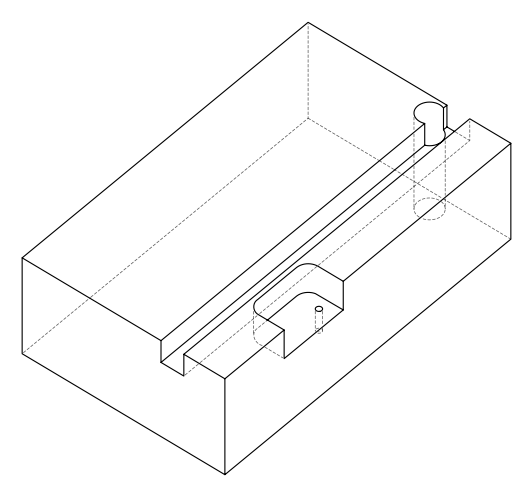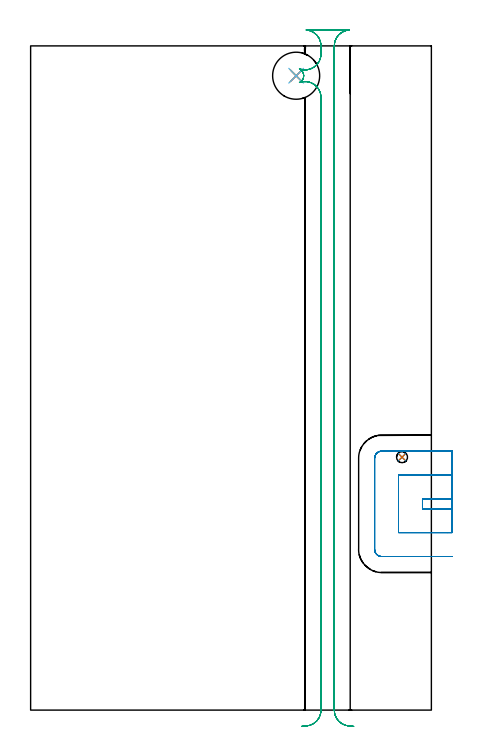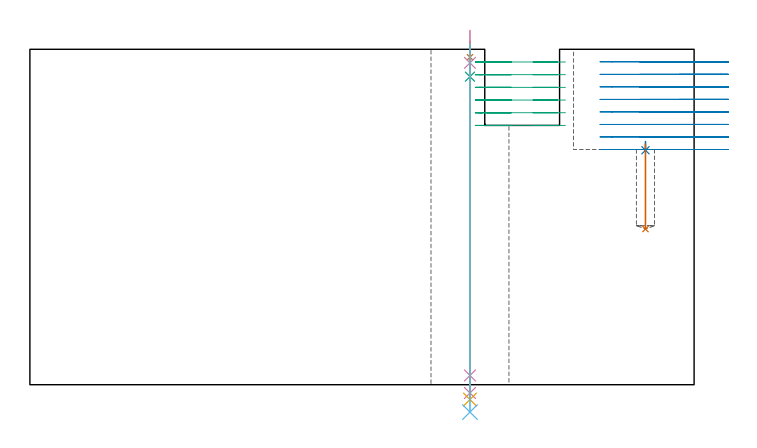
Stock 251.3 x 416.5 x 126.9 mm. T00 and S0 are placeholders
(PLAN: 9 operations, 6 tool changes, 21 min)
(1 SPOT_DRILL | STEP1HOLE | NXT0321_9005460120000 | 0.05 min | 182 mm3)
(2 SPOT_DRILL_1 | STEP1POCKET | NXT0321_9005460120000 | 0.04 min | 4150 mm3)
(3 DRILL_BLIND_HOLE_INTO_CENTER | STEP1HOLE | NXT0301_040 | 0.05 min | 271 mm3)
(4 GUN_DRILL_THROUGH_HOLE | STEP1HOLE | UGT0307_003 | 0.62 min | 4481 mm3)
(5 SPADE_DRILL_TO_ENLARGE_THROUGH_HOLE | STEP1HOLE | UGT0306_009 | 0.54 min | 29122 mm3)
(6 DRILL_TO_ENLARGE_THROUGH_HOLE | STEP1HOLE | UGT0301_394 | 0.56 min | 52609 mm3)
(7 DRILL_BLIND_HOLE_INTO_CENTER_1 | STEP1POCKET | NXT0301_040 | 0.14 min | 1104 mm3)
(8 MILL_SLOT | SLOT_PARTIAL_RECTANGULAR | UGT0201_094 | Follow Part, ap 5, ae 75% | 7.53 min | 141228 mm3)
(9 MILL_RECTANGULAR_SLOT | SLOT_RECTANGULAR | UGT0201_094 | Follow Part, ap 5, ae 75% | 11.47 min | 334280 mm3)
(TOOL NXT0321_9005460120000 | NC Spot Drill, 142deg, 12mm, Carbide, Uncoated | D12 PA142 FL30 Z2)
(TOOL NXT0301_040 | Carbide Drill 6.9mm [860.1-0690-035A1-MM 2214] | D6.9 PA140 FL53 Z2)
(TOOL UGT0307_003 | Gun Drill 7 mm | D7 PA130 FL24 Z1)
(TOOL UGT0306_009 | Spade Drill 18.5mm | D18.5 PA132 FL10 Z2)
(TOOL UGT0301_394 | Twist Drill 29.5 mm | D29.5 PA118 FL165 Z2)
(TOOL UGT0201_094 | End mill 20 mm | D20 FL38 Z4)
(OP 1 SPOT_DRILL)
G17 G21 G94 G90
T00 M6
G54
G17 G0 G90 X166.5 Y397.8 S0 M3
G43 Z136.9 H0
G94 G81 G98 Z123.9 F250. R129.9
G80
M5
M2
(OP 2 SPOT_DRILL_1)
G17 G21 G94 G90
T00 M6
G54
G17 G0 G90 X232.9 Y158.6 S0 M3
G43 Z136.9 H0
G94 G81 G98 Z88.703 F250. R92.
G80
M5
M2
(OP 3 DRILL_BLIND_HOLE_INTO_CENTER)
G17 G21 G94 G90
T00 M6
G54
G17 G0 G90 X166.5 Y397.8 S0 M3
G43 Z136.9 H1
G94 G81 G98 Z116.55 F250. R128.9
G80
M5
M2
(OP 4 GUN_DRILL_THROUGH_HOLE)
G17 G21 G94 G90
T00 M6
G54
G17 G0 G90 X166.5 Y397.8 M8
G43 Z136.9 H0
Z133.98
S716 M3
G94 G1 Z121.768 F125. M26
G4 X.084
Z3.5 F250.
G4 X.084
Z-3.132 F125.
G4 X.084
M5
M9
G0 Z133.98
Z136.9
M2
(OP 5 SPADE_DRILL_TO_ENLARGE_THROUGH_HOLE)
G17 G21 G94 G90
T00 M6
G54
G17 G0 G90 X166.5 Y397.8 S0 M3
G43 Z136.9 H0
G94 G73 G98 Z-5.618 F250. Q16.565 R128.9
G80
M5
M2
(OP 6 DRILL_TO_ENLARGE_THROUGH_HOLE)
G17 G21 G94 G90
T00 M6
G54
G17 G0 G90 X166.5 Y397.8 S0 M3
G43 Z136.9 H0
G94 G73 G98 Z-10.363 F250. Q27.453 R128.9
G80
M5
M2
(OP 7 DRILL_BLIND_HOLE_INTO_CENTER_1)
G17 G21 G94 G90
T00 M6
G54
G17 G0 G90 X232.9 Y158.6 S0 M3
G43 Z136.9 H1
G94 G81 G98 Z58.9 F250. R91.
G80
M5
M2
(OP 8 MILL_SLOT)
G17 G21 G94 G90
T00 M6
G54
G17 G0 G90 X264.3 Y132.4 S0 M3
G43 Z136.9 H0
Z122.162
G94 G1 X261.3 F250.
X245.7 F500.
Y126.3
X261.3
X264.3 F250.
Y147.4
X261.3
X230.7 F500.
Y111.3
X261.3
X264.3 F250.
Y162.4
X261.3
X220.2 F500.
G3 X215.7 Y157.9 R4.5
G1 Y100.8
G3 X220.2 Y96.3 R4.5
G1 X261.3
X264.3 F250.
G0 Y132.4 Z117.425
G1 X261.3
X245.7 F500.
Y126.3
X261.3
X264.3 F250.
Y147.4
X261.3
X230.7 F500.
Y111.3
X261.3
X264.3 F250.
Y162.4
X261.3
X220.2 F500.
G3 X215.7 Y157.9 R4.5
G1 Y100.8
G3 X220.2 Y96.3 R4.5
G1 X261.3
X264.3 F250.
G0 Y132.4 Z112.687
G1 X261.3
X245.7 F500.
Y126.3
X261.3
X264.3 F250.
Y147.4
X261.3
X230.7 F500.
Y111.3
X261.3
X264.3 F250.
Y162.4
X261.3
X220.2 F500.
G3 X215.7 Y157.9 R4.5
G1 Y100.8
G3 X220.2 Y96.3 R4.5
G1 X261.3
X264.3 F250.
G0 Y132.4 Z107.95
G1 X261.3
X245.7 F500.
Y126.3
X261.3
X264.3 F250.
Y147.4
X261.3
X230.7 F500.
Y111.3
X261.3
X264.3 F250.
Y162.4
X261.3
X220.2 F500.
G3 X215.7 Y157.9 R4.5
G1 Y100.8
G3 X220.2 Y96.3 R4.5
G1 X261.3
X264.3 F250.
G0 Y132.4 Z103.212
G1 X261.3
X245.7 F500.
Y126.3
X261.3
X264.3 F250.
Y147.4
X261.3
X230.7 F500.
Y111.3
X261.3
X264.3 F250.
Y162.4
X261.3
X220.2 F500.
G3 X215.7 Y157.9 R4.5
G1 Y100.8
G3 X220.2 Y96.3 R4.5
G1 X261.3
X264.3 F250.
G0 Y132.4 Z98.475
G1 X261.3
X245.7 F500.
Y126.3
X261.3
X264.3 F250.
Y147.4
X261.3
X230.7 F500.
Y111.3
X261.3
X264.3 F250.
Y162.4
X261.3
X220.2 F500.
G3 X215.7 Y157.9 R4.5
G1 Y100.8
G3 X220.2 Y96.3 R4.5
G1 X261.3
X264.3 F250.
G0 Y132.4 Z93.737
G1 X261.3
X245.7 F500.
Y126.3
X261.3
X264.3 F250.
Y147.4
X261.3
X230.7 F500.
Y111.3
X261.3
X264.3 F250.
Y162.4
X261.3
X220.2 F500.
G3 X215.7 Y157.9 R4.5
G1 Y100.8
G3 X220.2 Y96.3 R4.5
G1 X261.3
X264.3 F250.
G0 Y132.4 Z89.
G1 X261.3
X245.7 F500.
Y126.3
X261.3
X264.3 F250.
Y147.4
X261.3
X230.7 F500.
Y111.3
X261.3
X264.3 F250.
Y162.4
X261.3
X220.2 F500.
G3 X215.7 Y157.9 R4.5
G1 Y100.8
G3 X220.2 Y96.3 R4.5
G1 X261.3
X264.3 F250.
G0 Z136.9
M5
M2
(OP 9 MILL_RECTANGULAR_SLOT)
G17 G21 G94 G90
T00 M6
G54
G17 G0 G90 X202.617 Y-10.202 S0 M3
G43 Z136.9 H0
Z122.1
G94 G1 X199.626 Y-9.97 F250.
G2 X190.4 Y0. R10. F500.
G1 Y416.5
G2 X199.626 Y426.47 R10.
G1 Y426.5
X172.874
Y426.47
G2 X182.1 Y416.5 R10.
G1 Y411.446
G2 X168.539 Y402.101 R10.
G1 X168.535 Y402.092
G2 X168.535 Y393.508 R4.75
G1 X168.539 Y393.499
G2 X182.1 Y384.154 R10.
G1 Y0.
G2 X172.874 Y-9.97 R10.
G1 X169.883 Y-10.202 F250.
G0 X202.617 Z117.3
G1 X199.626 Y-9.97
G2 X190.4 Y0. R10. F500.
G1 Y416.5
G2 X199.626 Y426.47 R10.
G1 Y426.5
X172.874
Y426.47
G2 X182.1 Y416.5 R10.
G1 Y411.446
G2 X168.539 Y402.101 R10.
G1 X168.535 Y402.092
G2 X168.535 Y393.508 R4.75
G1 X168.539 Y393.499
G2 X182.1 Y384.154 R10.
G1 Y0.
G2 X172.874 Y-9.97 R10.
G1 X169.883 Y-10.202 F250.
G0 X202.617 Z112.5
G1 X199.626 Y-9.97
G2 X190.4 Y0. R10. F500.
G1 Y416.5
G2 X199.626 Y426.47 R10.
G1 Y426.5
X172.874
Y426.47
G2 X182.1 Y416.5 R10.
G1 Y411.446
G2 X168.539 Y402.101 R10.
G1 X168.535 Y402.092
G2 X168.535 Y393.508 R4.75
G1 X168.539 Y393.499
G2 X182.1 Y384.154 R10.
G1 Y0.
G2 X172.874 Y-9.97 R10.
G1 X169.883 Y-10.202 F250.
G0 X202.617 Z107.7
G1 X199.626 Y-9.97
G2 X190.4 Y0. R10. F500.
G1 Y416.5
G2 X199.626 Y426.47 R10.
G1 Y426.5
X172.874
Y426.47
G2 X182.1 Y416.5 R10.
G1 Y411.446
G2 X168.539 Y402.101 R10.
G1 X168.535 Y402.092
G2 X168.535 Y393.508 R4.75
G1 X168.539 Y393.499
G2 X182.1 Y384.154 R10.
G1 Y0.
G2 X172.874 Y-9.97 R10.
G1 X169.883 Y-10.202 F250.
G0 X202.617 Z102.9
G1 X199.626 Y-9.97
G2 X190.4 Y0. R10. F500.
G1 Y416.5
G2 X199.626 Y426.47 R10.
G1 Y426.5
X172.874
Y426.47
G2 X182.1 Y416.5 R10.
G1 Y411.446
G2 X168.539 Y402.101 R10.
G1 X168.535 Y402.092
G2 X168.535 Y393.508 R4.75
G1 X168.539 Y393.499
G2 X182.1 Y384.154 R10.
G1 Y0.
G2 X172.874 Y-9.97 R10.
G1 X169.883 Y-10.202 F250.
G0 X202.617 Z98.1
G1 X199.626 Y-9.97
G2 X190.4 Y0. R10. F500.
G1 Y416.5
G2 X199.626 Y426.47 R10.
G1 Y426.5
X172.874
Y426.47
G2 X182.1 Y416.5 R10.
G1 Y411.446
G2 X168.539 Y402.101 R10.
G1 X168.535 Y402.092
G2 X168.535 Y393.508 R4.75
G1 X168.539 Y393.499
G2 X182.1 Y384.154 R10.
G1 Y0.
G2 X172.874 Y-9.97 R10.
G1 X169.883 Y-10.202 F250.
G0 Z136.9
M5
M2
